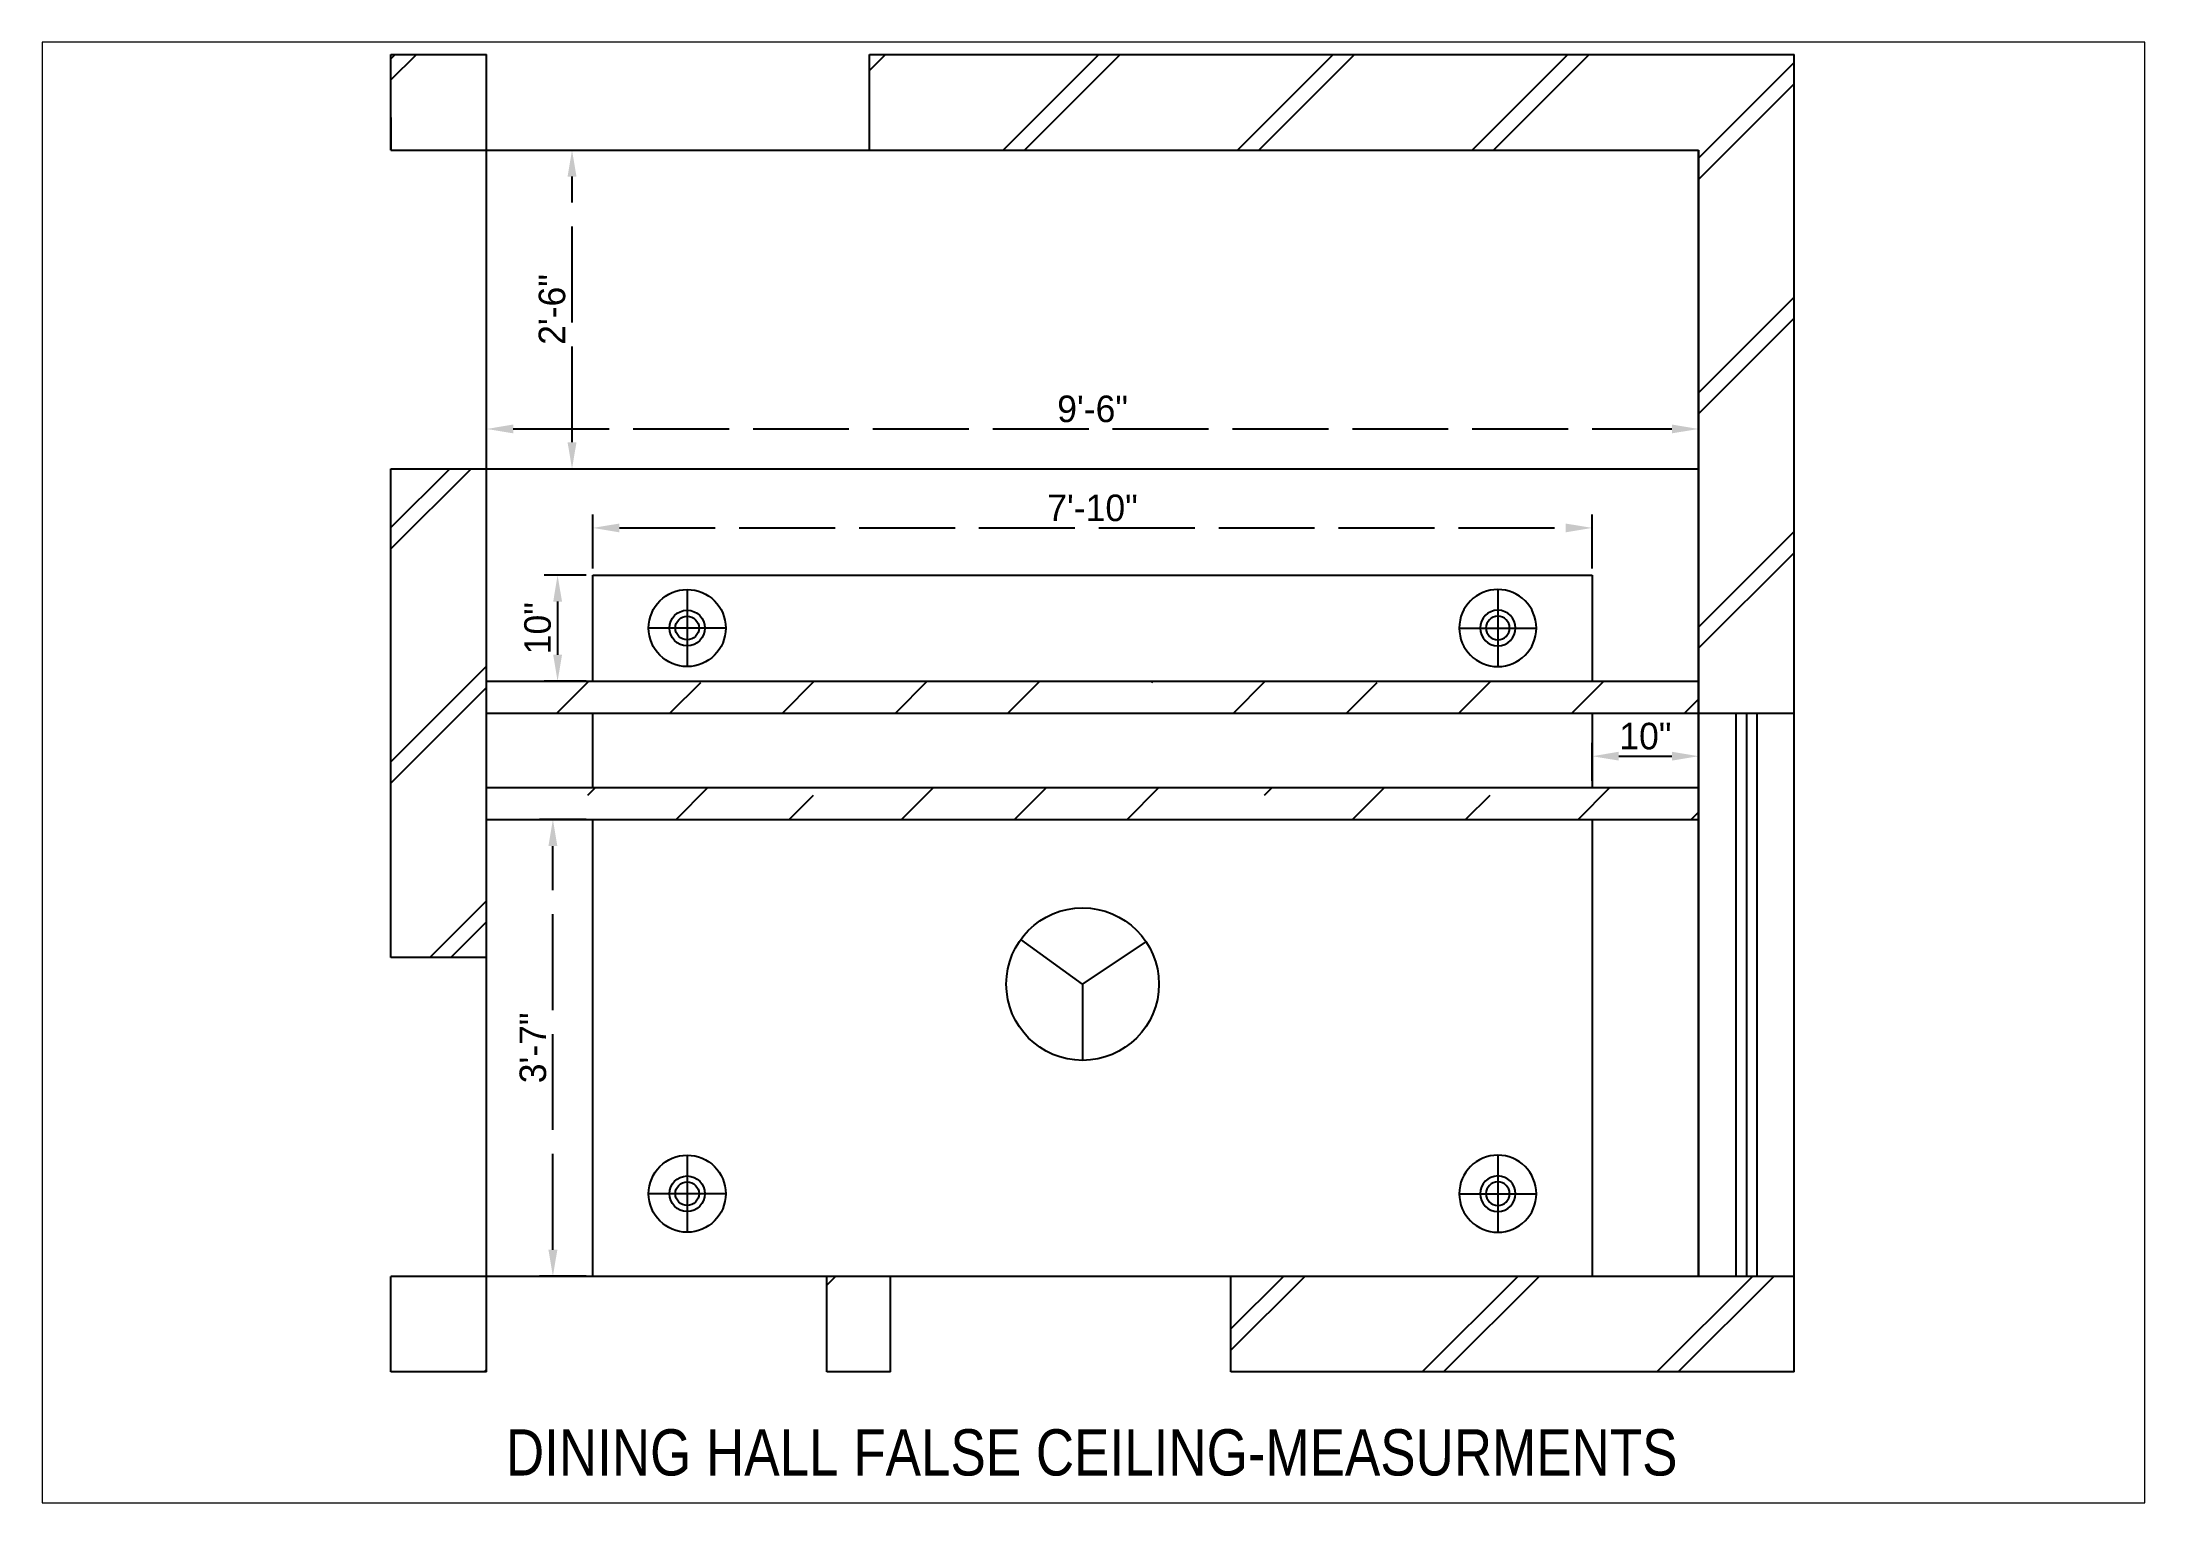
# Paper-space layout 'Layout4' of a CAD drawing. Header units: millimetres. Extents: x 29 to 257, y 20 to 178.
# The model-space entities are those that its viewports show. They can reach past a viewport. Long polylines and large blocks are cut down to what shows.
import ezdxf

# ---------------------------------------------------------------- set-up
doc = ezdxf.new("R2010")
doc.units = ezdxf.units.MM
doc.linetypes.add('ACAD_ISO02W100', pattern=[15, 12, -3])
doc.layers.add('TXT', color=7, linetype='Continuous', lineweight=25)
doc.styles.add('stylus BT', font='swissc.ttf')
doc.dimstyles.new('ISO-25', dxfattribs={"dimtxt": 2.5, "dimasz": 2.5, "dimexe": 1.25, "dimexo": 0.625, "dimtad": 1, "dimlunit": 4, "dimtxsty": 'Standard', "dimcen": 2.5, "dimadec": 0, "dimazin": 0, "dimtfac": 1, "dimtmove": 0, "dimatfit": 3, "dimfxl": 1, "dimarcsym": 0})

# ---------------------------------------------------------------- blocks, each defined once
blk = doc.blocks.new('light')
at = {"color": 6}
for p, q in [((4552.69, 610.29), (4552.69, 623.07)), ((4546.31, 616.68), (4559.08, 616.68))]:
    blk.add_line(p, q, dxfattribs=at)
for radius in [6.39, 2.94, 2.94, 1.96]:
    blk.add_circle((4552.69, 616.68), radius, dxfattribs=at)
at = {"color": 6, "linetype": 'ByBlock'}
blk.add_circle((4552.69, 616.68), 6.39, dxfattribs=at)
blk = doc.blocks.new('*D38')
at = {"color": 0, "linetype": 'ACAD_ISO02W100', "lineweight": -2}
for p, q in [((1188.79, 1065.52), (1188.79, 1069.89)), ((1191.29, 1068.64), (1300.29, 1068.64)), ((1302.79, 1065.52), (1302.79, 1069.89))]:
    blk.add_line(p, q, dxfattribs=at)
at = {"color": 0, "linetype": 'ACAD_ISO02W100'}
for points in [[(1191.29, 1069.06), (1191.29, 1068.23), (1188.79, 1068.64)], [(1300.29, 1069.06), (1300.29, 1068.23), (1302.79, 1068.64)]]:
    blk.add_solid(points, dxfattribs=at)
at = {"layer": 'Defpoints', "color": 0, "linetype": 'ACAD_ISO02W100'}
for p in [(1302.79, 1068.64), (1188.79, 1064.89), (1302.79, 1064.89)]:
    blk.add_point(p, dxfattribs=at)
at = {"color": 0, "linetype": 'ACAD_ISO02W100', "insert": (1245.79, 1070.52), "char_height": 2.5, "attachment_point": 5}
blk.add_mtext('9\'-6"', dxfattribs=at)
blk = doc.blocks.new('*D39')
at = {"color": 0, "linetype": 'ACAD_ISO02W100', "lineweight": -2}
for p, q in [((1198.77, 1055.52), (1198.77, 1060.58)), ((1292.79, 1055.52), (1292.79, 1060.58)), ((1201.27, 1059.33), (1290.29, 1059.33))]:
    blk.add_line(p, q, dxfattribs=at)
at = {"color": 0, "linetype": 'ACAD_ISO02W100'}
for points in [[(1201.27, 1059.74), (1201.27, 1058.91), (1198.77, 1059.33)], [(1290.29, 1059.74), (1290.29, 1058.91), (1292.79, 1059.33)]]:
    blk.add_solid(points, dxfattribs=at)
at = {"layer": 'Defpoints', "color": 0, "linetype": 'ACAD_ISO02W100'}
for p in [(1292.79, 1059.33), (1198.77, 1054.89), (1292.79, 1054.89)]:
    blk.add_point(p, dxfattribs=at)
at = {"color": 0, "linetype": 'ACAD_ISO02W100', "insert": (1245.78, 1061.2), "char_height": 2.5, "attachment_point": 5}
blk.add_mtext('7\'-10"', dxfattribs=at)
blk = doc.blocks.new('*D40')
at = {"color": 0, "linetype": 'ACAD_ISO02W100', "lineweight": -2}
for p, q in [((1198.15, 1054.89), (1194.21, 1054.89)), ((1195.46, 1052.39), (1195.46, 1047.39)), ((1198.15, 1044.89), (1194.21, 1044.89))]:
    blk.add_line(p, q, dxfattribs=at)
at = {"color": 0, "linetype": 'ACAD_ISO02W100'}
for points in [[(1195.05, 1052.39), (1195.88, 1052.39), (1195.46, 1054.89)], [(1195.05, 1047.39), (1195.88, 1047.39), (1195.46, 1044.89)]]:
    blk.add_solid(points, dxfattribs=at)
at = {"layer": 'Defpoints', "color": 0, "linetype": 'ACAD_ISO02W100'}
for p in [(1198.77, 1054.89), (1195.46, 1044.89), (1198.77, 1044.89)]:
    blk.add_point(p, dxfattribs=at)
at = {"color": 0, "linetype": 'ACAD_ISO02W100', "insert": (1193.59, 1049.89), "char_height": 2.5, "attachment_point": 5, "rotation": 90}
blk.add_mtext('10"', dxfattribs=at)
blk = doc.blocks.new('*D41')
at = {"color": 0, "linetype": 'ACAD_ISO02W100', "lineweight": -2}
for p, q in [((1198.15, 1031.89), (1193.77, 1031.89)), ((1195.02, 991.39), (1195.02, 1029.39)), ((1198.15, 988.89), (1193.77, 988.89))]:
    blk.add_line(p, q, dxfattribs=at)
at = {"color": 0, "linetype": 'ACAD_ISO02W100'}
for points in [[(1194.6, 1029.39), (1195.44, 1029.39), (1195.02, 1031.89)], [(1194.6, 991.39), (1195.44, 991.39), (1195.02, 988.89)]]:
    blk.add_solid(points, dxfattribs=at)
at = {"layer": 'Defpoints', "color": 0, "linetype": 'ACAD_ISO02W100'}
for p in [(1195.02, 1031.89), (1198.77, 1031.89), (1198.77, 988.89)]:
    blk.add_point(p, dxfattribs=at)
at = {"color": 0, "linetype": 'ACAD_ISO02W100', "insert": (1193.15, 1010.39), "char_height": 2.5, "attachment_point": 5, "rotation": 90}
blk.add_mtext('3\'-7"', dxfattribs=at)
blk = doc.blocks.new('*D42')
at = {"color": 0, "linetype": 'ACAD_ISO02W100', "lineweight": -2}
for p, q in [((1292.79, 1035.52), (1292.79, 1039.09)), ((1302.79, 1035.52), (1302.79, 1039.09)), ((1295.29, 1037.84), (1300.29, 1037.84))]:
    blk.add_line(p, q, dxfattribs=at)
at = {"color": 0, "linetype": 'ACAD_ISO02W100'}
for points in [[(1295.29, 1038.26), (1295.29, 1037.43), (1292.79, 1037.84)], [(1300.29, 1038.26), (1300.29, 1037.43), (1302.79, 1037.84)]]:
    blk.add_solid(points, dxfattribs=at)
at = {"layer": 'Defpoints', "color": 0, "linetype": 'ACAD_ISO02W100'}
for p in [(1302.79, 1037.84), (1292.79, 1034.89), (1302.79, 1034.89)]:
    blk.add_point(p, dxfattribs=at)
at = {"color": 0, "linetype": 'ACAD_ISO02W100', "insert": (1297.79, 1039.72), "char_height": 2.5, "attachment_point": 5}
blk.add_mtext('10"', dxfattribs=at)
blk = doc.blocks.new('*D43')
at = {"color": 0, "linetype": 'ACAD_ISO02W100', "lineweight": -2}
for p, q in [((1187.36, 1094.89), (1198.07, 1094.89)), ((1196.82, 1067.39), (1196.82, 1092.39)), ((1189.41, 1064.89), (1198.07, 1064.89))]:
    blk.add_line(p, q, dxfattribs=at)
at = {"color": 0, "linetype": 'ACAD_ISO02W100'}
for points in [[(1196.4, 1092.39), (1197.24, 1092.39), (1196.82, 1094.89)], [(1196.4, 1067.39), (1197.24, 1067.39), (1196.82, 1064.89)]]:
    blk.add_solid(points, dxfattribs=at)
at = {"layer": 'Defpoints', "color": 0, "linetype": 'ACAD_ISO02W100'}
for p in [(1186.73, 1094.89), (1196.82, 1094.89), (1188.79, 1064.89)]:
    blk.add_point(p, dxfattribs=at)
at = {"color": 0, "linetype": 'ACAD_ISO02W100', "insert": (1194.95, 1079.89), "char_height": 2.5, "attachment_point": 5, "rotation": 90}
blk.add_mtext('2\'-6"', dxfattribs=at)

msp = doc.modelspace()

# ---------------------------------------------------------------- hatches: boundary and pattern name
at = {"linetype": 'ByBlock'}
h = msp.add_hatch(dxfattribs=at)
h.set_pattern_fill('JIS_LC_8A', color=256, scale=2, angle=180, style=0)
h.set_pattern_definition([(225, (2677.493, 2091.774), (11.03087, -11.03087), []), (225, (2675.493, 2091.774), (11.03087, -11.03087), [])])
h.paths.add_polyline_path([(1311.789, 979.887), (1311.789, 988.887), (1258.789, 988.887), (1258.789, 979.887)])
h.paths.add_polyline_path([(1311.789, 1103.887), (1224.789, 1103.887), (1224.789, 1094.887), (1302.789, 1094.887), (1302.789, 1041.887), (1311.789, 1041.887)])
h.paths.add_polyline_path([(1179.789, 1094.894), (1188.77, 1094.894), (1188.789, 1103.887), (1179.789, 1103.887)])
h.paths.add_polyline_path([(1188.789, 1064.894), (1179.789, 1064.894), (1179.789, 1018.887), (1188.789, 1018.887)])
h.paths.add_polyline_path([(1188.789, 988.887), (1179.789, 988.887), (1179.789, 979.887), (1188.789, 979.887)])
h.paths.add_polyline_path([(1220.789, 979.887), (1226.789, 979.887), (1226.789, 988.887), (1220.789, 988.887)])
h = msp.add_hatch(dxfattribs=at)
h.set_pattern_fill('JIS_STN_1E', color=256, scale=15, angle=180, style=0)
h.set_pattern_definition([(225, (-185.914, 0), (10.6066, -10.6066), []), (225, (-196.489, 1e-15), (10.6066, -10.6066), [15, -7.5])])
h.paths.add_polyline_path([(1302.789, 1041.894), (1302.789, 1044.894), (1188.789, 1044.894), (1188.789, 1041.894)])
h.paths.add_polyline_path([(1188.789, 1034.894), (1188.789, 1031.894), (1302.789, 1031.894), (1302.789, 1034.894)])

# ---------------------------------------------------------------- linework, layer by layer
for p, q in [((1179.789, 1094.894), (1179.789, 1103.887)), ((1179.789, 1103.887), (1188.789, 1103.887)), ((1188.77, 1094.894), (1188.789, 1103.887)), ((1224.789, 1094.887), (1224.789, 1103.887)), ((1224.789, 1103.887), (1311.789, 1103.887)), ((1311.789, 979.887), (1311.789, 1103.887)), ((1179.789, 1097.96), (1179.789, 1094.951)), ((1179.77, 1094.894), (1188.77, 1094.894)), ((1188.77, 1034.894), (1188.77, 1094.894)), ((1188.77, 1094.894), (1302.789, 1094.894)), ((1224.789, 1094.887), (1302.789, 1094.887)), ((1302.789, 1094.894), (1302.789, 988.887)), ((1302.789, 988.887), (1302.789, 1094.887)), ((1179.77, 1064.894), (1188.77, 1064.894)), ((1179.789, 1018.887), (1179.789, 1064.894)), ((1188.77, 1064.894), (1302.789, 1064.894)), ((1188.789, 1031.894), (1188.789, 1064.894)), ((1188.77, 1058.894), (1188.789, 1058.894)), ((1188.77, 1054.894), (1188.789, 1054.894)), ((1198.77, 1044.894), (1198.77, 1054.894)), ((1198.77, 1054.894), (1292.789, 1054.894)), ((1292.789, 1054.894), (1292.789, 1044.894)), ((1188.77, 1044.894), (1302.789, 1044.894)), ((1188.77, 1041.894), (1302.789, 1041.894)), ((1198.77, 1034.894), (1198.77, 1041.894)), ((1292.789, 1041.894), (1292.789, 1034.894)), ((1302.789, 1041.887), (1311.789, 1041.887)), ((1306.289, 1041.887), (1306.289, 988.887)), ((1307.289, 1041.887), (1307.289, 988.887)), ((1308.289, 1041.887), (1308.289, 988.887)), ((1188.77, 1034.894), (1302.789, 1034.894)), ((1188.77, 988.887), (1188.77, 1031.894)), ((1188.77, 1031.894), (1302.789, 1031.894)), ((1188.789, 1018.887), (1188.789, 1031.894)), ((1198.77, 988.887), (1198.77, 1031.894)), ((1292.789, 1031.894), (1292.789, 988.887)), ((1188.789, 1018.887), (1179.789, 1018.887)), ((1179.789, 979.887), (1179.789, 988.887)), ((1188.789, 988.887), (1179.789, 988.887)), ((1302.789, 988.887), (1188.77, 988.887)), ((1188.789, 979.887), (1188.789, 988.887)), ((1220.789, 979.887), (1220.789, 988.887)), ((1226.789, 988.887), (1220.789, 988.887)), ((1226.789, 979.887), (1226.789, 988.887)), ((1258.789, 979.887), (1258.789, 988.887)), ((1311.789, 988.887), (1258.789, 988.887)), ((1188.789, 979.887), (1179.789, 979.887)), ((1226.789, 979.887), (1220.789, 979.887)), ((1311.789, 979.887), (1258.789, 979.887))]:
    msp.add_line(p, q)
for q in [(1239.029, 1020.592), (1250.83, 1020.363), (1244.85, 1009.217)]:
    msp.add_line((1244.85, 1016.394), q, dxfattribs=at)
msp.add_circle((1244.85, 1016.394), 7.177, dxfattribs=at)

# ---------------------------------------------------------------- block references
at = {"linetype": 'ByBlock', "yscale": 0.5673894721858233, "zscale": 0.5673894721859131, "rotation": 180}
for p, xscale in [((3790.801, 1399.804), 0.567389472186278), ((-1299.241, 1399.804), -0.567389472186278), ((3790.801, 1346.563), 0.567389472186278), ((-1299.241, 1346.563), -0.567389472186278)]:
    msp.add_blockref('light', p, dxfattribs=dict(at, xscale=xscale))

# ---------------------------------------------------------------- texts
at = {"layer": 'TXT', "style": 'stylus BT'}
msp.add_text('DINING HALL FALSE CEILING-MEASURMENTS', height=4.35129, dxfattribs=at).set_placement((1190.598, 970.142))

# ---------------------------------------------------------------- dimensions: what is measured, and where the dimension line sits
at = {"linetype": 'ACAD_ISO02W100'}
for base, p1, p2, picture, middle in [((1196.821, 1094.894), (1188.789, 1064.894), (1186.733, 1094.894), '*D43', (1194.946, 1079.894)), ((1195.464, 1044.894), (1198.77, 1054.894), (1198.77, 1044.894), '*D40', (1193.589, 1049.894))]:
    dim = msp.add_linear_dim(base=base, p1=p1, p2=p2, angle=90, dimstyle='ISO-25', dxfattribs=at)
    dim.commit()
    dim.dimension.update_dxf_attribs({"geometry": picture, "text_midpoint": middle})
dim = msp.add_linear_dim(base=(1302.789, 1068.644), p1=(1188.789, 1064.894), p2=(1302.789, 1064.894), dimstyle='ISO-25', dxfattribs=at)
dim.commit()
dim.dimension.update_dxf_attribs({"geometry": '*D38', "text_midpoint": (1245.789, 1068.644), "dimtype": 160})
for base, p1, p2, picture, middle in [((1292.789, 1059.327), (1198.77, 1054.894), (1292.789, 1054.894), '*D39', (1245.78, 1061.202)), ((1302.789, 1037.842), (1292.789, 1034.894), (1302.789, 1034.894), '*D42', (1297.789, 1039.717))]:
    dim = msp.add_linear_dim(base=base, p1=p1, p2=p2, dimstyle='ISO-25', dxfattribs=at)
    dim.commit()
    dim.dimension.update_dxf_attribs({"geometry": picture, "text_midpoint": middle})
dim = msp.add_linear_dim(base=(1195.02, 1031.894), p1=(1198.77, 988.887), p2=(1198.77, 1031.894), angle=90, dimstyle='ISO-25', dxfattribs=at)
dim.commit()
dim.dimension.update_dxf_attribs({"geometry": '*D41', "text_midpoint": (1195.02, 1010.391), "dimtype": 160})

psp = doc.layouts.new('Layout4')

# ---------------------------------------------------------------- viewports
at = {"layer": '0'}
psp.add_viewport(center=(142.59, 99.11), size=(228.14, 158.5807), view_center_point=(1245.875, 1036.306), view_height=137.50116, dxfattribs=at)

doc.saveas('drawing.dxf')
